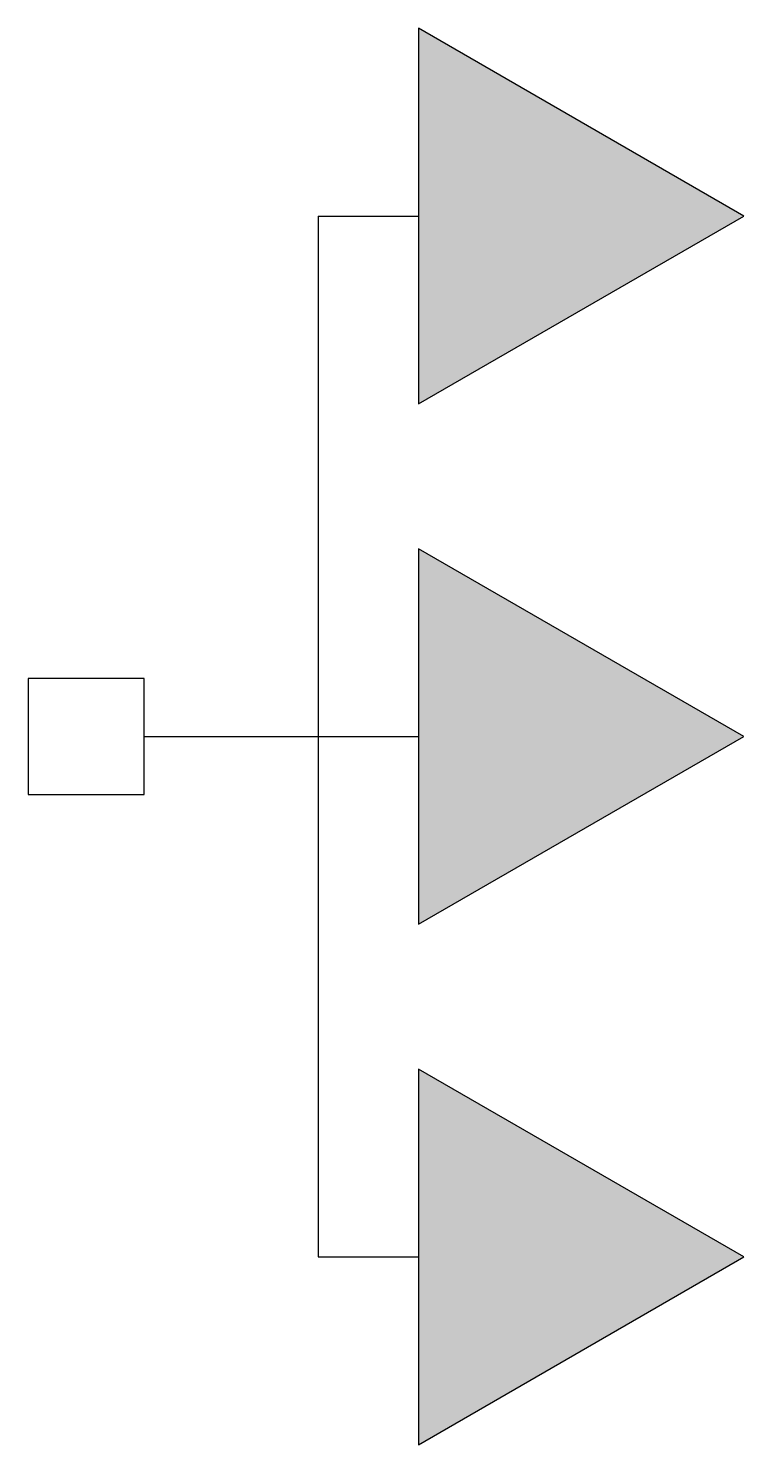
# Model space of a CAD drawing. Header units: millimetres. Extents: x -3103.056 to -3102.563, y 3744.471 to 3745.449.
import ezdxf

# ---------------------------------------------------------------- set-up
doc = ezdxf.new("R2010")
doc.units = ezdxf.units.MM
doc.header["$LTSCALE"] = 10
doc.layers.add('Ele_tomadas', color=2, linetype='Continuous')

msp = doc.modelspace()

# ---------------------------------------------------------------- hatches: boundary and pattern name
at = {"layer": 'Ele_tomadas'}
for points in [[(-3102.7872, 3745.44896), (-3102.7872, 3745.18976), (-3102.56273, 3745.31936)], [(-3102.7872, 3745.08976), (-3102.7872, 3744.83056), (-3102.56273, 3744.96016)], [(-3102.7872, 3744.73056), (-3102.7872, 3744.47136), (-3102.56273, 3744.60096)]]:
    msp.add_hatch(color=1, dxfattribs=at).paths.add_polyline_path(points)

# ---------------------------------------------------------------- linework, layer by layer
at = {"layer": 'Ele_tomadas', "color": 4}
for p, q in [((-3102.85648, 3745.31936), (-3102.7872, 3745.31936)), ((-3102.85648, 3745.31936), (-3102.85648, 3744.60096)), ((-3102.97648, 3744.96016), (-3102.85648, 3744.96016)), ((-3102.85648, 3744.96016), (-3102.7872, 3744.96016)), ((-3102.85648, 3744.60096), (-3102.7872, 3744.60096))]:
    msp.add_line(p, q, dxfattribs=at)
at = {"layer": 'Ele_tomadas', "color": 3}
for points in [[(-3102.7872, 3745.18976), (-3102.56273, 3745.31936), (-3102.7872, 3745.44896)], [(-3102.7872, 3744.83056), (-3102.56273, 3744.96016), (-3102.7872, 3745.08976)], [(-3103.05648, 3744.92016), (-3102.97648, 3744.92016), (-3102.97648, 3745.00016), (-3103.05648, 3745.00016)], [(-3102.7872, 3744.47136), (-3102.56273, 3744.60096), (-3102.7872, 3744.73056)]]:
    msp.add_lwpolyline(points, close=True, dxfattribs=at)

doc.saveas('drawing.dxf')
